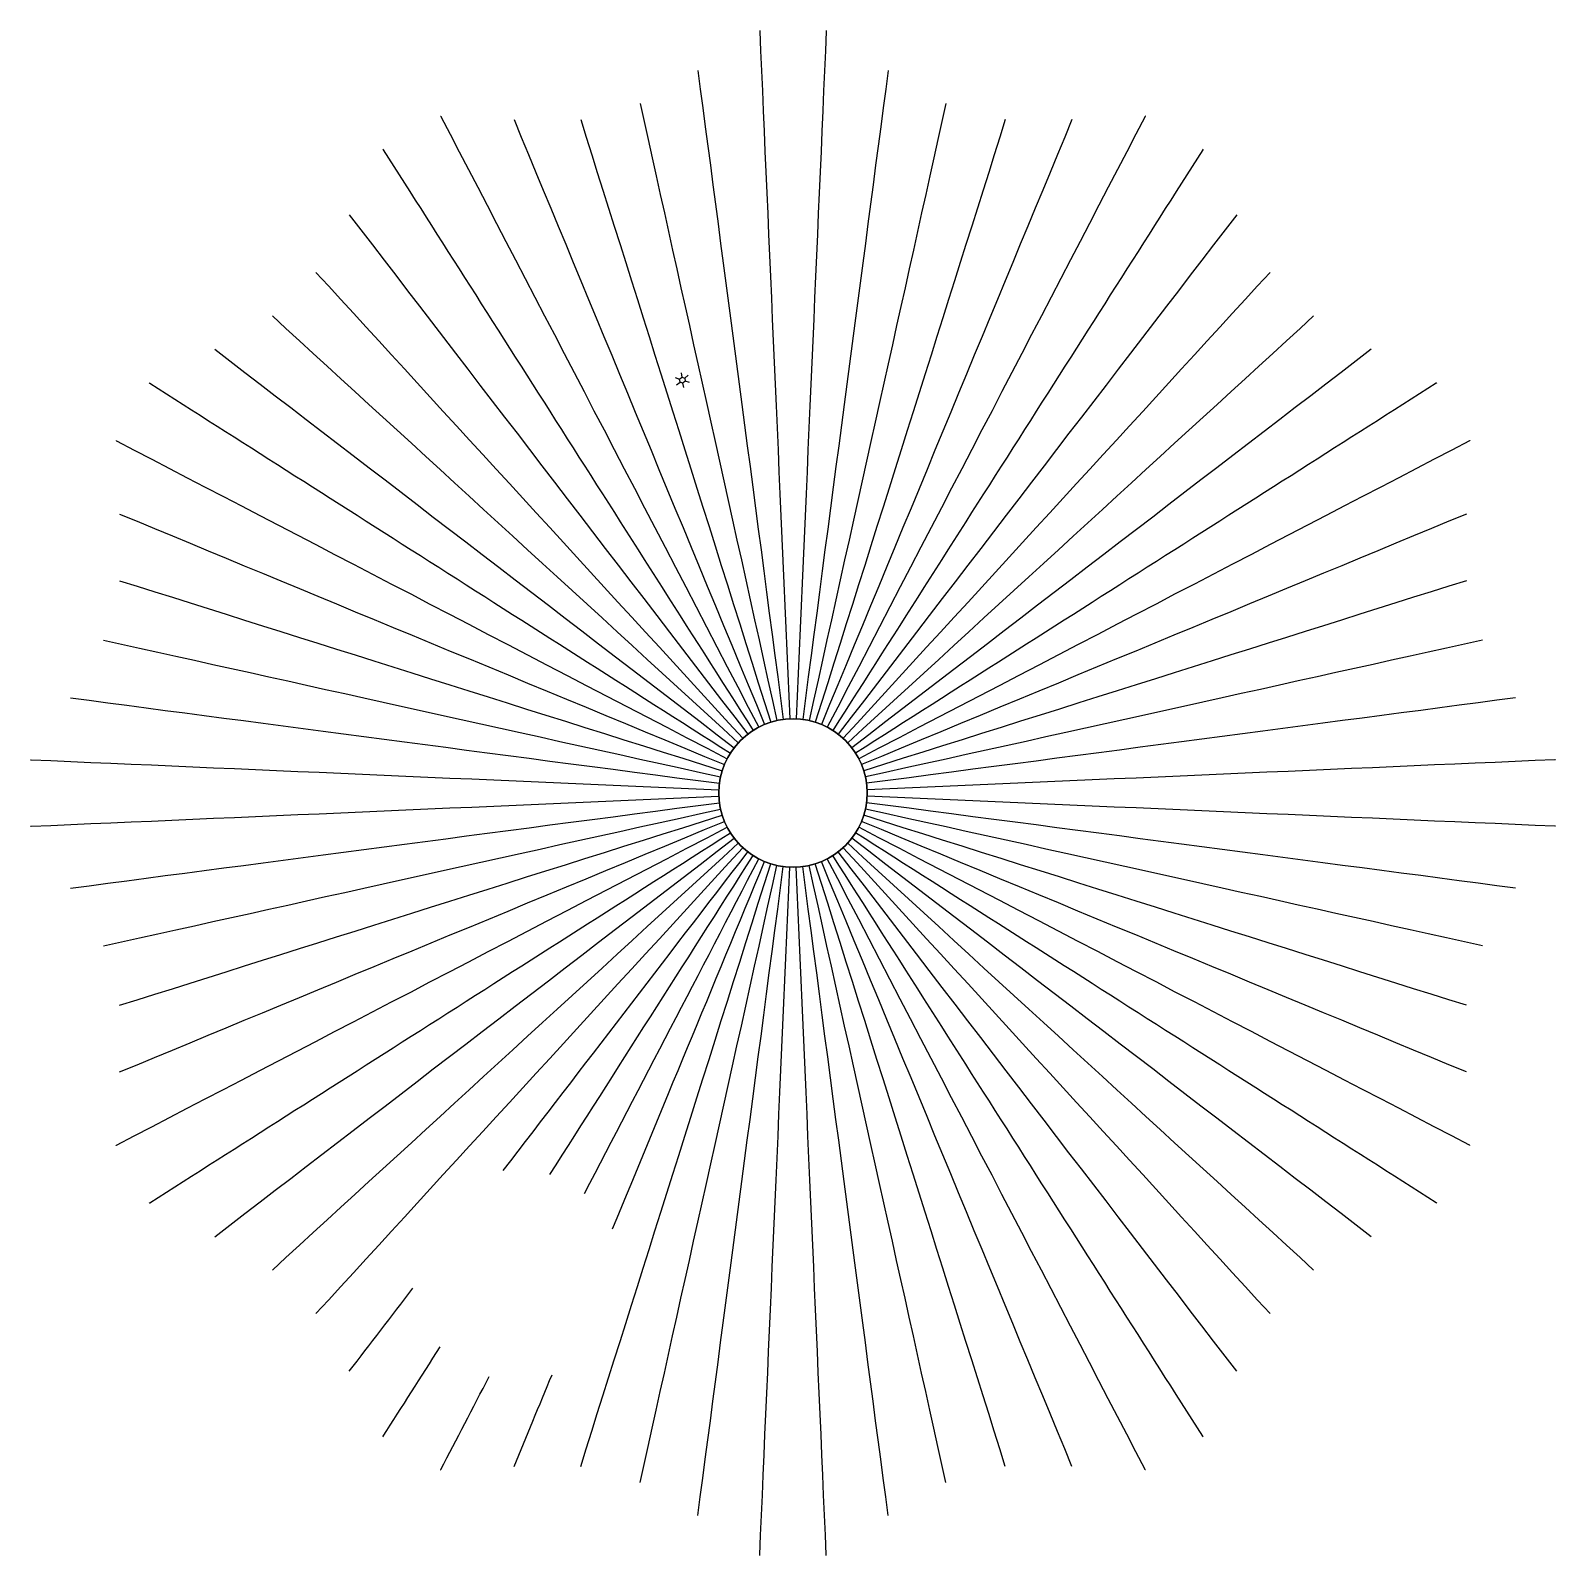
# Model space of a CAD drawing. Header units: metres. Extents: x -172 to 172, y -172 to 172.
import ezdxf

# ---------------------------------------------------------------- set-up
doc = ezdxf.new("R2010")
doc.units = ezdxf.units.M
for name, color, linetype in [('Cables', 1, 'Continuous'), ('Dome Membrane', 5, 'Continuous'), ('Masts', 40, 'Continuous')]:
    doc.layers.add(name, color=color, linetype=linetype)

msp = doc.modelspace()

# ---------------------------------------------------------------- linework, layer by layer
at = {"layer": 'Cables', "extrusion": (-2.32683e-16, 0, -1)}
msp.add_circle((0, 0, -52), 16.76, dxfattribs=at)
at = {"layer": 'Cables', "extrusion": (0.999048, 0.043619, -2.1309e-16)}
for start, end in [(59.3702, 59.4033), (59.4033, 87.8574)]:
    msp.add_arc((4.44, -277.4), 329.63, start, end, dxfattribs=at)
at = {"layer": 'Cables', "extrusion": (0.999048, -0.043619, -2.1309e-16)}
for start, end in [(59.4033, 87.8574), (59.3702, 59.4033)]:
    msp.add_arc((4.44, -277.4), 329.63, start, end, dxfattribs=at)
at = {"layer": 'Cables', "extrusion": (0.991445, 0.130526, -2.30693e-16)}
msp.add_arc((4.44, -277.4), 329.63, 60.9252, 87.8574, dxfattribs=at)
at = {"layer": 'Cables', "extrusion": (0.991445, -0.130526, -2.30693e-16)}
msp.add_arc((4.44, -277.4), 329.63, 60.9252, 87.8574, dxfattribs=at)
at = {"layer": 'Cables', "extrusion": (0.976296, 0.21644, -1.51445e-16)}
msp.add_arc((4.44, -277.4), 329.63, 61.9439, 87.8574, dxfattribs=at)
at = {"layer": 'Cables', "extrusion": (0.976296, -0.21644, -1.51445e-16)}
msp.add_arc((4.44, -277.4), 329.63, 61.9439, 87.8574, dxfattribs=at)
at = {"layer": 'Cables', "extrusion": (0.887011, 0.461749, -2.7519e-16)}
for start, end in [(59.3702, 59.4033), (59.4033, 87.8574)]:
    msp.add_arc((4.44, -277.4), 329.63, start, end, dxfattribs=at)
at = {"layer": 'Cables', "extrusion": (0.92388, 0.382683, -2.86629e-16)}
msp.add_arc((4.44, -277.4), 329.63, 60.9252, 87.8574, dxfattribs=at)
at = {"layer": 'Cables', "extrusion": (0.953717, 0.300706, -1.47943e-16)}
msp.add_arc((4.44, -277.4), 329.63, 61.9439, 87.8574, dxfattribs=at)
at = {"layer": 'Cables', "extrusion": (0.953717, -0.300706, -1.47943e-16)}
msp.add_arc((4.44, -277.4), 329.63, 61.9439, 87.8574, dxfattribs=at)
at = {"layer": 'Cables', "extrusion": (0.92388, -0.382683, -2.86629e-16)}
msp.add_arc((4.44, -277.4), 329.63, 60.9252, 87.8574, dxfattribs=at)
at = {"layer": 'Cables', "extrusion": (0.887011, -0.461749, -2.7519e-16)}
for start, end in [(59.4033, 87.8574), (59.3702, 59.4033)]:
    msp.add_arc((4.44, -277.4), 329.63, start, end, dxfattribs=at)
at = {"layer": 'Cables', "extrusion": (0.843391, 0.5373, -2.61658e-16)}
for start, end in [(59.3702, 59.4033), (59.4033, 87.8574)]:
    msp.add_arc((4.44, -277.4), 329.63, start, end, dxfattribs=at)
at = {"layer": 'Cables', "extrusion": (0.843391, -0.5373, -2.61658e-16)}
for start, end in [(59.4033, 87.8574), (59.3702, 59.4033)]:
    msp.add_arc((4.44, -277.4), 329.63, start, end, dxfattribs=at)
at = {"layer": 'Cables', "extrusion": (0.793353, 0.608761, -2.46134e-16)}
msp.add_arc((4.44, -277.4), 329.63, 60.9252, 87.8574, dxfattribs=at)
at = {"layer": 'Cables', "extrusion": (0.793353, -0.608761, -2.46134e-16)}
msp.add_arc((4.44, -277.4), 329.63, 60.9252, 87.8574, dxfattribs=at)
at = {"layer": 'Cables', "extrusion": (0.737277, 0.67559, -2.28736e-16)}
msp.add_arc((4.44, -277.4), 329.63, 61.9439, 87.8574, dxfattribs=at)
at = {"layer": 'Cables', "extrusion": (0.737277, -0.67559, -2.28736e-16)}
msp.add_arc((4.44, -277.4), 329.63, 61.9439, 87.8574, dxfattribs=at)
at = {"layer": 'Cables', "extrusion": (0.67559, 0.737277, 0)}
msp.add_arc((4.44, -277.4), 329.63, 61.9439, 87.8574, dxfattribs=at)
at = {"layer": 'Cables', "extrusion": (0.67559, -0.737277, 0)}
msp.add_arc((4.44, -277.4), 329.63, 61.9439, 87.8574, dxfattribs=at)
at = {"layer": 'Cables', "extrusion": (0.608761, 0.793353, 0)}
msp.add_arc((4.44, -277.4), 329.63, 60.9252, 87.8574, dxfattribs=at)
at = {"layer": 'Cables', "extrusion": (0.608761, -0.793353, 0)}
msp.add_arc((4.44, -277.4), 329.63, 60.9252, 87.8574, dxfattribs=at)
at = {"layer": 'Cables', "extrusion": (0.5373, 0.843391, 0)}
for start, end in [(59.3702, 59.4033), (59.4033, 87.8574)]:
    msp.add_arc((4.44, -277.4), 329.63, start, end, dxfattribs=at)
at = {"layer": 'Cables', "extrusion": (0.5373, -0.843391, 0)}
for start, end in [(59.4033, 87.8574), (59.3702, 59.4033)]:
    msp.add_arc((4.44, -277.4), 329.63, start, end, dxfattribs=at)
at = {"layer": 'Cables', "extrusion": (0.461749, 0.887011, 0)}
for start, end in [(59.3702, 59.4033), (59.4033, 87.8574)]:
    msp.add_arc((4.44, -277.4), 329.63, start, end, dxfattribs=at)
at = {"layer": 'Cables', "extrusion": (0.461749, -0.887011, 0)}
for start, end in [(59.4033, 87.8574), (59.3702, 59.4033)]:
    msp.add_arc((4.44, -277.4), 329.63, start, end, dxfattribs=at)
at = {"layer": 'Cables', "extrusion": (0.382683, 0.92388, 0)}
msp.add_arc((4.44, -277.4), 329.63, 60.9252, 87.8574, dxfattribs=at)
at = {"layer": 'Cables', "extrusion": (0.382683, -0.92388, 0)}
msp.add_arc((4.44, -277.4), 329.63, 60.9252, 87.8574, dxfattribs=at)
at = {"layer": 'Cables', "extrusion": (0.300706, 0.953717, 0)}
msp.add_arc((4.44, -277.4), 329.63, 61.9439, 87.8574, dxfattribs=at)
at = {"layer": 'Cables', "extrusion": (0.300706, -0.953717, 0)}
msp.add_arc((4.44, -277.4), 329.63, 61.9439, 87.8574, dxfattribs=at)
at = {"layer": 'Cables', "extrusion": (0.21644, 0.976296, 0)}
msp.add_arc((4.44, -277.4), 329.63, 61.9439, 87.8574, dxfattribs=at)
at = {"layer": 'Cables', "extrusion": (0.21644, -0.976296, 0)}
msp.add_arc((4.44, -277.4), 329.63, 61.9439, 87.8574, dxfattribs=at)
at = {"layer": 'Cables', "extrusion": (0.130526, 0.991445, 0)}
msp.add_arc((4.44, -277.4), 329.63, 60.9252, 87.8574, dxfattribs=at)
at = {"layer": 'Cables', "extrusion": (0.130526, -0.991445, 0)}
msp.add_arc((4.44, -277.4), 329.63, 60.9252, 87.8574, dxfattribs=at)
at = {"layer": 'Cables', "extrusion": (0.043619, 0.999048, 0)}
for start, end in [(59.3702, 59.4033), (59.4033, 87.8574)]:
    msp.add_arc((4.44, -277.4), 329.63, start, end, dxfattribs=at)
at = {"layer": 'Cables', "extrusion": (0.043619, -0.999048, 0)}
for start, end in [(59.4033, 87.8574), (59.3702, 59.4033)]:
    msp.add_arc((4.44, -277.4), 329.63, start, end, dxfattribs=at)
at = {"layer": 'Cables', "extrusion": (-0.043619, 0.999048, 0)}
for start, end in [(59.4033, 87.8574), (59.3702, 59.4033)]:
    msp.add_arc((4.44, -277.4), 329.63, start, end, dxfattribs=at)
at = {"layer": 'Cables', "extrusion": (-0.130526, 0.991445, 0)}
msp.add_arc((4.44, -277.4), 329.63, 60.9252, 87.8574, dxfattribs=at)
at = {"layer": 'Cables', "extrusion": (-0.130526, -0.991445, 0)}
msp.add_arc((4.44, -277.4), 329.63, 60.9252, 87.8574, dxfattribs=at)
at = {"layer": 'Cables', "extrusion": (-0.043619, -0.999048, 0)}
for start, end in [(59.4033, 87.8574), (59.3702, 59.4033)]:
    msp.add_arc((4.44, -277.4), 329.63, start, end, dxfattribs=at)
at = {"layer": 'Cables', "extrusion": (-0.21644, 0.976296, 0)}
msp.add_arc((4.44, -277.4), 329.63, 61.9439, 87.8574, dxfattribs=at)
at = {"layer": 'Cables', "extrusion": (-0.300706, 0.953717, 0)}
msp.add_arc((4.44, -277.4), 329.63, 61.9439, 87.8574, dxfattribs=at)
at = {"layer": 'Cables', "extrusion": (-0.382683, 0.92388, 0)}
msp.add_arc((4.44, -277.4), 329.63, 60.9252, 87.8574, dxfattribs=at)
at = {"layer": 'Cables', "extrusion": (-0.382683, -0.92388, 0)}
msp.add_arc((4.44, -277.4), 329.63, 60.9252, 87.8574, dxfattribs=at)
at = {"layer": 'Cables', "extrusion": (-0.300706, -0.953717, 0)}
msp.add_arc((4.44, -277.4), 329.63, 61.9439, 87.8574, dxfattribs=at)
at = {"layer": 'Cables', "extrusion": (-0.21644, -0.976296, 0)}
msp.add_arc((4.44, -277.4), 329.63, 61.9439, 87.8574, dxfattribs=at)
at = {"layer": 'Cables', "extrusion": (-0.461749, 0.887011, 0)}
for start, end in [(59.4033, 87.8574), (59.3702, 59.4033)]:
    msp.add_arc((4.44, -277.4), 329.63, start, end, dxfattribs=at)
at = {"layer": 'Cables', "extrusion": (-0.5373, 0.843391, 0)}
for start, end in [(59.4033, 87.8574), (59.3702, 59.4033)]:
    msp.add_arc((4.44, -277.4), 329.63, start, end, dxfattribs=at)
at = {"layer": 'Cables', "extrusion": (-0.608761, 0.793353, 0)}
msp.add_arc((4.44, -277.4), 329.63, 60.9252, 87.8574, dxfattribs=at)
at = {"layer": 'Cables', "extrusion": (-0.608761, -0.793353, 0)}
msp.add_arc((4.44, -277.4), 329.63, 60.9252, 87.8574, dxfattribs=at)
at = {"layer": 'Cables', "extrusion": (-0.5373, -0.843391, 0)}
for start, end in [(59.4033, 87.8574), (59.3702, 59.4033)]:
    msp.add_arc((4.44, -277.4), 329.63, start, end, dxfattribs=at)
at = {"layer": 'Cables', "extrusion": (-0.461749, -0.887011, 0)}
for start, end in [(59.4033, 87.8574), (59.3702, 59.4033)]:
    msp.add_arc((4.44, -277.4), 329.63, start, end, dxfattribs=at)
at = {"layer": 'Cables', "extrusion": (-0.67559, 0.737277, 0)}
msp.add_arc((4.44, -277.4), 329.63, 61.9439, 87.8574, dxfattribs=at)
at = {"layer": 'Cables', "extrusion": (-0.737277, 0.67559, 2.28736e-16)}
msp.add_arc((4.44, -277.4), 329.63, 61.9439, 87.8574, dxfattribs=at)
at = {"layer": 'Cables', "extrusion": (-0.793353, 0.608761, 2.46134e-16)}
for start, end in [(71.785, 87.8574), (60.9252, 65.5264)]:
    msp.add_arc((4.44, -277.4), 329.63, start, end, dxfattribs=at)
at = {"layer": 'Cables', "extrusion": (-0.793353, -0.608761, 2.46134e-16)}
msp.add_arc((4.44, -277.4), 329.63, 60.9252, 87.8574, dxfattribs=at)
at = {"layer": 'Cables', "extrusion": (-0.737277, -0.67559, 2.28736e-16)}
msp.add_arc((4.44, -277.4), 329.63, 61.9439, 87.8574, dxfattribs=at)
at = {"layer": 'Cables', "extrusion": (-0.67559, -0.737277, 0)}
msp.add_arc((4.44, -277.4), 329.63, 61.9439, 87.8574, dxfattribs=at)
at = {"layer": 'Cables', "extrusion": (-0.843391, 0.5373, 2.61658e-16)}
for start, end in [(72.749, 87.8574), (59.4033, 64.1266), (59.3702, 59.4033)]:
    msp.add_arc((4.44, -277.4), 329.63, start, end, dxfattribs=at)
at = {"layer": 'Cables', "extrusion": (-0.953717, 0.300706, 1.47943e-16)}
msp.add_arc((4.44, -277.4), 329.63, 61.9439, 87.8574, dxfattribs=at)
at = {"layer": 'Cables', "extrusion": (-0.887011, 0.461749, 2.7519e-16)}
for start, end in [(72.7889, 87.8574), (59.4033, 64.065), (59.3702, 59.4033)]:
    msp.add_arc((4.44, -277.4), 329.63, start, end, dxfattribs=at)
at = {"layer": 'Cables', "extrusion": (-0.92388, 0.382683, 2.86629e-16)}
for start, end in [(71.9534, 87.8574), (60.9252, 65.2935)]:
    msp.add_arc((4.44, -277.4), 329.63, start, end, dxfattribs=at)
at = {"layer": 'Cables', "extrusion": (-0.976296, 0.21644, 1.51445e-16)}
msp.add_arc((4.44, -277.4), 329.63, 61.9439, 87.8574, dxfattribs=at)
at = {"layer": 'Cables', "extrusion": (-0.991445, 0.130526, 2.30693e-16)}
msp.add_arc((4.44, -277.4), 329.63, 60.9252, 87.8574, dxfattribs=at)
at = {"layer": 'Cables', "extrusion": (-0.999048, 0.043619, 2.1309e-16)}
for start, end in [(59.4033, 87.8574), (59.3702, 59.4033)]:
    msp.add_arc((4.44, -277.4), 329.63, start, end, dxfattribs=at)
at = {"layer": 'Cables', "extrusion": (-0.999048, -0.043619, 2.1309e-16)}
for start, end in [(59.4033, 87.8574), (59.3702, 59.4033)]:
    msp.add_arc((4.44, -277.4), 329.63, start, end, dxfattribs=at)
at = {"layer": 'Cables', "extrusion": (-0.991445, -0.130526, 2.30693e-16)}
msp.add_arc((4.44, -277.4), 329.63, 60.9252, 87.8574, dxfattribs=at)
at = {"layer": 'Cables', "extrusion": (-0.976296, -0.21644, 1.51445e-16)}
msp.add_arc((4.44, -277.4), 329.63, 61.9439, 87.8574, dxfattribs=at)
at = {"layer": 'Cables', "extrusion": (-0.953717, -0.300706, 1.47943e-16)}
msp.add_arc((4.44, -277.4), 329.63, 61.9439, 87.8574, dxfattribs=at)
at = {"layer": 'Cables', "extrusion": (-0.92388, -0.382683, 2.86629e-16)}
msp.add_arc((4.44, -277.4), 329.63, 60.9252, 87.8574, dxfattribs=at)
at = {"layer": 'Cables', "extrusion": (-0.887011, -0.461749, 2.7519e-16)}
for start, end in [(59.4033, 87.8574), (59.3702, 59.4033)]:
    msp.add_arc((4.44, -277.4), 329.63, start, end, dxfattribs=at)
at = {"layer": 'Cables', "extrusion": (-0.843391, -0.5373, 2.61658e-16)}
for start, end in [(59.4033, 87.8574), (59.3702, 59.4033)]:
    msp.add_arc((4.44, -277.4), 329.63, start, end, dxfattribs=at)
at = {"layer": 'Dome Membrane'}
msp.add_circle((0, 0, 52), 16.76, dxfattribs=at)
at = {"layer": 'Masts'}
for p, q in [((-26.59, 93.84, 50), (-25.64, 93.5, 100)), ((-25.64, 93.5, 100), (-25.11, 93.94, 100)), ((-25.52, 92.82, 100), (-25.64, 93.5, 100)), ((-25.28, 94.93, 50), (-25.11, 93.94, 100)), ((-25.11, 93.94, 100), (-24.46, 93.7, 100)), ((-24.34, 93.02, 100), (-24.87, 92.58, 100)), ((-23.69, 94.35, 50), (-24.46, 93.7, 100)), ((-24.46, 93.7, 100), (-24.34, 93.02, 100)), ((-23.39, 92.68, 50), (-24.34, 93.02, 100)), ((-26.29, 92.17, 50), (-25.52, 92.82, 100)), ((-24.87, 92.58, 100), (-25.52, 92.82, 100)), ((-24.69, 91.59, 50), (-24.87, 92.58, 100))]:
    msp.add_line(p, q, dxfattribs=at)
at = {"layer": 'Masts', "extrusion": (-0.965926, -0.258819, -3.33395e-18)}
msp.add_line((-24.99, 93.26), (-24.99, 93.26, 100), dxfattribs=at)

doc.saveas('drawing.dxf')
